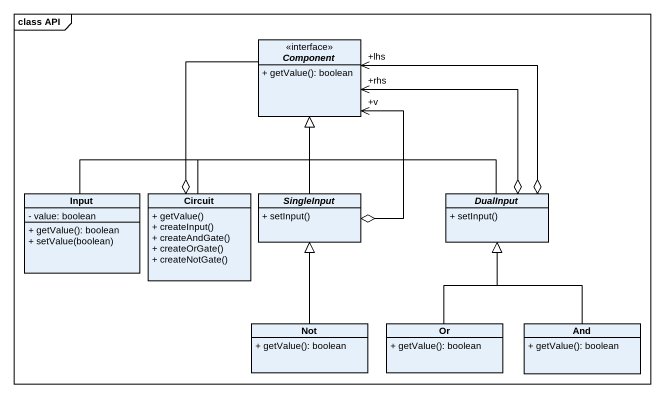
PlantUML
@startuml
mainframe class API
hide circle
hide empty members
skinparam classAttributeIconSize 0
interface "Component" as Component_ {
  + getValue(): boolean
}
class Input {
  - value: boolean
  + getValue(): boolean
  + setValue(boolean)
}
class Circuit {
  + getValue()
  + createInput()
  + createAndGate()
  + createOrGate()
  + createNotGate()
}
abstract class SingleInput {
  + setInput()
}
abstract class DualInput {
  + setInput()
}
class Not {
  + getValue(): boolean
}
class Or {
  + getValue(): boolean
}
class And {
  + getValue(): boolean
}
Component_ --o Circuit
Component_ "+v" <--o SingleInput
Component_ "+lhs" <--o DualInput
Component_ "+rhs" <--o DualInput
Input -up-|> Component_
Circuit -up-|> Component_
SingleInput -up-|> Component_
DualInput -up-|> Component_
Not -up-|> SingleInput
Or -up-|> DualInput
And -up-|> DualInput
@enduml
